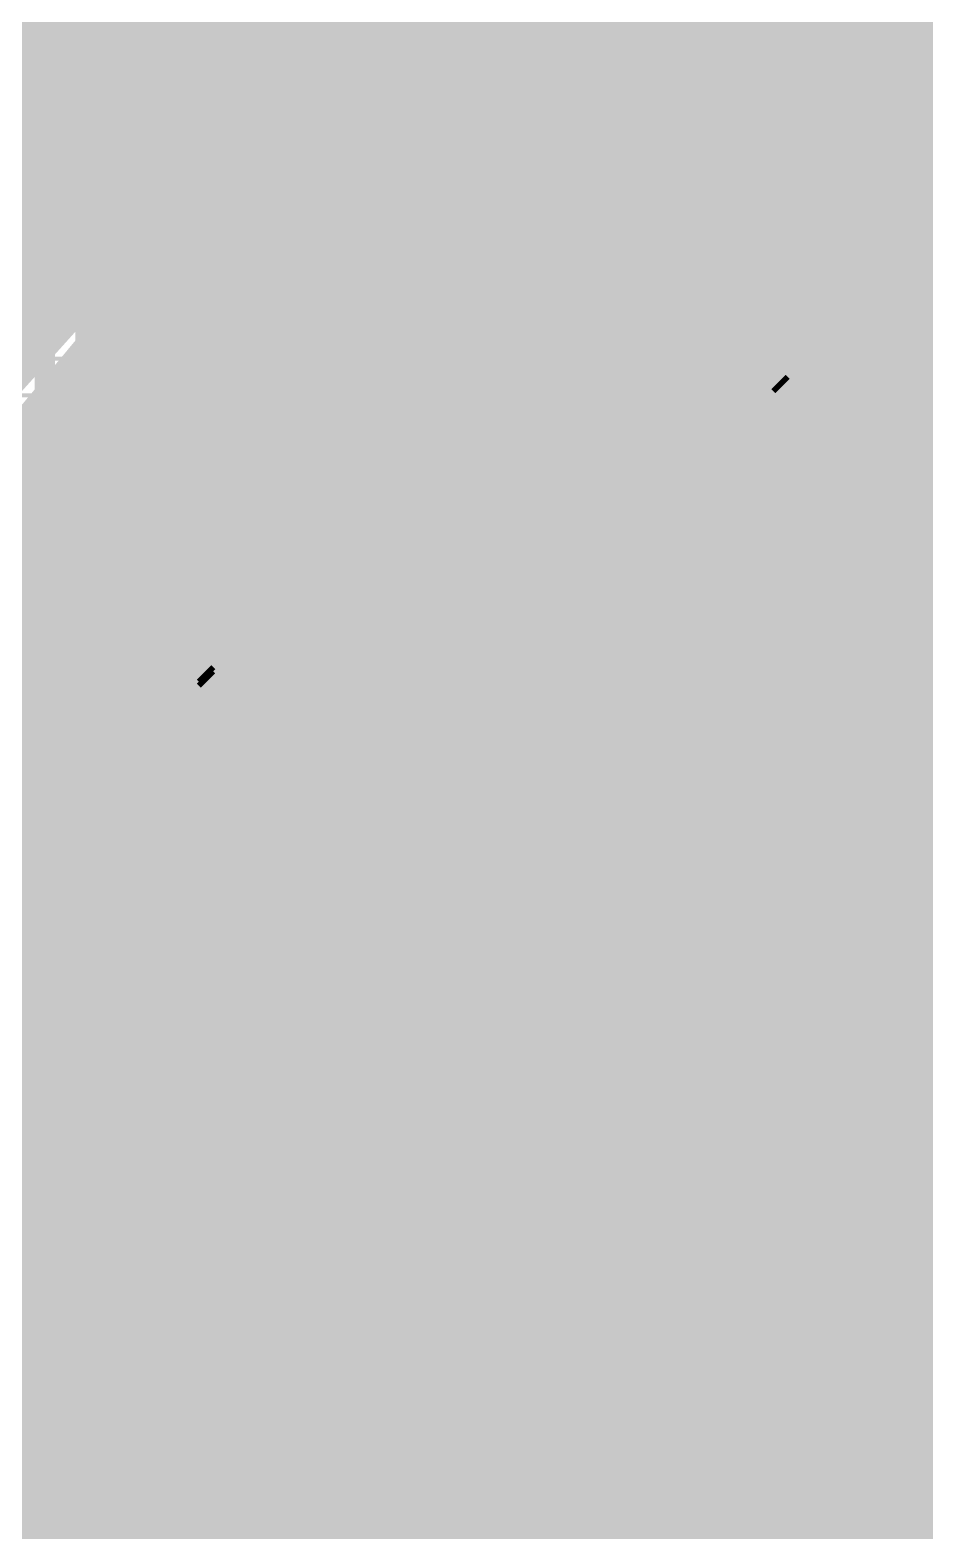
# Model space of a CAD drawing. Extents: x -10 to 131, y -93 to 209.
# Drawn here: x 106.33 to 111.9, y -23.36 to -14.02 of the extents above; entities that cross this region are included whole.
import ezdxf

# ---------------------------------------------------------------- set-up
doc = ezdxf.new("R2010")
doc.units = 0
doc.header["$MEASUREMENT"] = 0
doc.layers.get('0').update_dxf_attribs({"linetype": 'CONTINUOUS'})
for name, color, linetype in [('22-303-0_AST', 7, 'CONTINUOUS'), ('22-303-0_BOT', 2, 'CONTINUOUS'), ('22-303-0_SMT', 9, 'CONTINUOUS'), ('22-303-0_SPT', 11, 'CONTINUOUS'), ('22-303-0_SST', 8, 'CONTINUOUS'), ('22-303-0_TOP', 15, 'CONTINUOUS')]:
    doc.layers.add(name, color=color, linetype=linetype)

# ---------------------------------------------------------------- blocks, each defined once
blk = doc.blocks.new('ROUND_38')
at = {"const_width": 0.23749}
blk.add_lwpolyline([(-0.118744, 0, 1), (0.118744, 0, 1)], format="xyb", close=True, dxfattribs=at)

msp = doc.modelspace()

# ---------------------------------------------------------------- linework, layer by layer
at = {"layer": '22-303-0_AST'}
for points, const_width in [([(107.78236, -14.67358), (107.77982, -14.67612), (107.30992, -15.24), (107.32262, -15.2273), (107.29976, -15.2527), (107.85602, -15.80896), (107.88142, -15.7861), (107.32262, -15.2273)], 0.1524), ([(107.7595, -14.68882), (107.76458, -14.6685), (107.29722, -15.22984), (107.30992, -15.24), (106.74604, -15.7099), (106.7435, -15.71244)], 0.1524), ([(107.29722, -15.22984), (107.78236, -14.64818), (108.29544, -15.16126), (108.25734, -15.18158)], 0.1524), ([(107.23372, -16.22552), (106.7181, -15.71244), (107.29722, -15.22984), (107.32262, -15.25016), (107.79506, -14.68374), (107.80522, -14.6558)], 0.1524), ([(108.23956, -15.15364), (107.7849, -14.69898), (107.32262, -15.25016), (106.7689, -15.71498), (107.22356, -16.16964)], 0.1524), ([(107.80522, -14.6558), (107.73664, -14.65348)], 0.1524), ([(107.78236, -14.67358), (107.73664, -14.67358)], 0.1524), ([(107.7595, -14.68882), (107.73668, -14.68962)], 0.1524), ([(111.49076, -14.69898), (107.78236, -14.69898), (107.78236, -14.64564), (111.49076, -14.64564)], 0.1524), ([(109.21492, -14.6558), (109.21238, -14.6558)], 0.1524), ([(109.21746, -14.68882), (109.21238, -14.68883)], 0.1524), ([(109.21746, -14.68882), (109.21492, -14.6558)], 0.1524), ([(111.4933, -14.6558), (110.20044, -14.6558), (110.20044, -15.05204), (110.23346, -15.05204), (110.23346, -14.68882), (111.50346, -14.68882)], 0.1524), ([(111.28248, -16.12646), (111.70666, -16.12646), (111.70666, -14.8717)], 0.1524), ([(111.67364, -14.85646), (111.67364, -16.09344), (111.3028, -16.09344)], 0.1524), ([(111.71682, -14.86916), (111.71682, -18.5801), (111.66348, -18.5801), (111.66348, -14.859)], 0.1524), ([(111.71682, -14.8717), (111.70666, -14.8717)], 0.1524), ([(108.05668, -14.94028), (108.07192, -14.97076)], 0.1524), ([(110.2233, -15.0368), (110.20806, -15.06728)], 0.1524), ([(106.72572, -15.7353), (106.75366, -15.72514), (107.32008, -15.2527), (107.29976, -15.2273), (106.73842, -15.69466), (106.75874, -15.68704)], 0.1524), ([(107.89412, -15.38224), (107.86872, -15.40256)], 0.1524), ([(107.8738, -15.3797), (107.89158, -15.4051)], 0.1524), ([(106.7689, -18.7071), (106.7689, -15.71244), (106.71556, -15.71244), (106.71556, -18.72742)], 0.1524), ([(106.72318, -15.66672), (106.7255, -15.73531)], 0.1524), ([(106.74096, -15.66672), (106.74201, -15.71251)], 0.1524), ([(106.75874, -15.66672), (106.75895, -15.68703)], 0.1524), ([(107.44962, -15.80134), (107.47502, -15.82166)], 0.1524), ([(107.45216, -15.8242), (107.47248, -15.7988)], 0.1524), ([(106.72572, -17.145), (106.75874, -17.14754), (106.7689, -16.90116), (106.7816, -16.80464), (106.78922, -16.75638), (106.81462, -16.61668), (106.82478, -16.57096), (106.83748, -16.52524), (106.86288, -16.4338), (106.87812, -16.38808), (106.89082, -16.3449), (106.92384, -16.256), (106.94162, -16.21282), (106.97972, -16.12646), (107.04068, -16.002), (107.0102, -15.98676), (106.94924, -16.11376), (106.92892, -16.15694), (106.91114, -16.20012), (106.86034, -16.3322), (106.8451, -16.37792), (106.8324, -16.42364), (106.81716, -16.46936), (106.80446, -16.51508), (106.7562, -16.75384), (106.74858, -16.8021), (106.73842, -16.89862), (106.72572, -17.145)], 0.1524), ([(108.52658, -17.1704), (108.52658, -16.75384), (109.54258, -16.75384)], 0.1524), ([(111.70666, -17.14754), (111.67364, -17.145), (111.67364, -17.15008)], 0.1524), ([(108.8644, -18.0086), (108.8644, -17.53362), (109.54258, -17.76984), (109.54258, -17.88922), (108.52658, -17.88922)], 0.1524), ([(111.19866, -18.06702), (111.71428, -18.5801), (111.13262, -19.06524), (110.65002, -19.64436), (110.13694, -19.12874)], 0.1524), ([(107.1245, -18.1737), (107.1245, -18.1229), (106.71556, -18.1229), (106.71556, -18.72742), (107.6198, -19.6469), (108.19384, -19.6469), (108.19384, -19.19986), (108.12526, -19.1643), (108.07192, -19.13382), (107.91952, -19.0373), (107.87126, -19.00428), (107.72902, -18.89252), (107.6833, -18.85188), (107.64012, -18.81124), (107.59694, -18.7706), (107.55376, -18.72742), (107.51312, -18.68424), (107.47502, -18.63852), (107.39882, -18.54708), (107.36326, -18.49882), (107.23118, -18.29562), (107.2007, -18.24482), (107.17276, -18.19148), (107.14736, -18.1356), (107.0991, -18.15846), (107.15752, -18.27022), (107.188, -18.32356), (107.32262, -18.5293), (107.35818, -18.57756), (107.56138, -18.8087), (107.60456, -18.84934), (107.65028, -18.89252), (107.696, -18.93316), (107.74426, -18.97126), (107.78998, -19.00936), (107.94238, -19.11604), (107.99318, -19.14906), (108.04652, -19.17954), (108.09986, -19.21002), (108.1405, -19.23034), (108.1405, -19.5961), (107.64266, -19.5961), (106.7689, -18.7071), (106.7689, -18.1737), (107.1245, -18.1737)], 0.1524), ([(110.19282, -19.1389), (110.64748, -19.59356), (111.1123, -19.03984), (111.66348, -18.57756), (111.20882, -18.1229)], 0.1524), ([(111.38916, -18.29562), (111.41964, -18.31086)], 0.1524), ([(110.57636, -18.48104), (110.55096, -18.50644), (111.10976, -19.06524), (111.13516, -19.03984), (110.57636, -18.48104)], 0.1524), ([(110.65002, -19.61896), (110.65256, -19.61388), (111.12246, -19.05254), (111.68634, -18.5801), (111.68888, -18.5801), (111.69396, -18.59534), (111.67364, -18.60296)], 0.1524), ([(111.70412, -18.55724), (111.67618, -18.56486), (111.10976, -19.0373), (111.13262, -19.06524), (111.69396, -18.59534)], 0.1524), ([(111.67364, -18.62582), (111.67337, -18.60297)], 0.1524), ([(111.68888, -18.62582), (111.68783, -18.58015)], 0.1524), ([(111.70666, -18.62328), (111.7045, -18.55721)], 0.1524), ([(110.56366, -18.88998), (110.53826, -18.9103), (110.52556, -18.8976)], 0.1524), ([(110.52556, -18.8976), (110.53826, -18.9103)], 0.1524), ([(110.5408, -18.88744), (110.56112, -18.91284)], 0.1524), ([(110.67542, -19.60372), (111.13516, -19.0627), (111.10976, -19.03984), (110.63732, -19.60626), (110.62462, -19.6342)], 0.1524), ([(110.3757, -19.35226), (110.36046, -19.32178), (110.236, -19.38274), (110.19282, -19.40306), (110.14964, -19.42084), (110.10646, -19.43862), (110.06328, -19.45386), (110.01756, -19.47164), (109.97438, -19.48434), (109.92866, -19.49958), (109.88294, -19.51228), (109.83722, -19.52498), (109.7915, -19.53768), (109.74578, -19.54784), (109.60354, -19.57324), (109.55782, -19.58086), (109.50956, -19.58594), (109.4613, -19.59356), (109.21492, -19.60372), (109.08284, -19.60118), (108.99394, -19.59356), (108.95076, -19.59102), (108.90758, -19.58594), (108.65358, -19.54022), (108.6104, -19.53006), (108.56976, -19.51736), (108.4072, -19.4691), (108.36656, -19.45386), (108.32846, -19.43862), (108.29036, -19.42338), (108.17352, -19.37258), (108.16082, -19.40306), (108.19892, -19.42084), (108.27766, -19.45386), (108.31576, -19.4691), (108.3564, -19.48434), (108.39704, -19.49958), (108.56214, -19.55038), (108.60278, -19.56054), (108.64596, -19.5707), (108.68914, -19.58086), (108.72978, -19.59102), (108.81614, -19.60626), (108.85932, -19.61134), (108.90504, -19.61896), (108.94822, -19.62404), (108.9914, -19.62658), (109.0803, -19.6342), (109.21746, -19.63674), (109.46384, -19.62404), (109.5121, -19.61896), (109.5629, -19.61388), (109.61116, -19.60626), (109.84738, -19.558), (109.8931, -19.5453), (109.93882, -19.53006), (109.98454, -19.51736), (110.03026, -19.50212), (110.16234, -19.45132), (110.20552, -19.43354), (110.2487, -19.41322), (110.3757, -19.35226)], 0.1524), ([(107.64266, -19.5961), (110.65002, -19.5961), (110.65002, -19.6469), (107.6198, -19.6469)], 0.1524), ([(110.62462, -19.6342), (110.6932, -19.63652)], 0.1524), ([(110.65002, -19.61896), (110.69574, -19.62001)], 0.1524), ([(110.67542, -19.60372), (110.69574, -19.60393)], 0.1524), ([(106.57332, -21.40458), (107.47248, -21.40458), (107.47248, -29.39542), (106.57332, -29.39542)], 0.20066)]:
    msp.add_lwpolyline(points, dxfattribs=dict(at, const_width=const_width))
at = {"layer": '22-303-0_AST', "const_width": 0.1524}
for points in [[(107.73664, -14.65326, 0.4142136), (106.72318, -15.66672)], [(107.73664, -14.67104, 0.4142136), (106.74096, -15.66672)], [(107.73664, -14.68882, 0.4142136), (106.75874, -15.66672)], [(109.21238, -14.6558, 0.1216549), (108.05711, -14.94111)], [(109.21238, -14.68882, 0.1218502), (108.072, -14.97092)], [(111.71682, -14.8717, 0.4142136), (111.49076, -14.64564)], [(111.66348, -14.859, 0.3928793), (111.49076, -14.69898)], [(111.70666, -14.8717, 0.4107693), (111.4933, -14.6558)], [(111.67364, -14.85646, 0.3702317), (111.50346, -14.68882)], [(109.21746, -14.92504, 0.1639217), (107.8726, -15.37812)], [(109.21746, -14.95806, 0.1642446), (107.89193, -15.40555)], [(111.43742, -17.14754, 0.4142136), (109.21746, -14.92758)], [(111.4044, -17.145, 0.4142136), (109.21746, -14.95806)], [(111.28248, -16.12646, 0.1677032), (110.20841, -15.06655)], [(111.3028, -16.09344, 0.1655132), (110.22366, -15.03605)], [(108.23956, -15.15364, 0.0505341), (107.85896, -15.39038)], [(108.25734, -15.18158, 0.0471366), (107.90698, -15.39515)], [(107.97286, -15.58798, 0.1810777), (107.89541, -15.38112)], [(107.93984, -15.58798, 0.1972586), (107.85853, -15.38989)], [(107.93984, -15.58798, 0.1823287), (107.86961, -15.40178)], [(107.97286, -15.58798, 0.166419), (107.90679, -15.39496)], [(107.6579, -15.90294, 0.4142136), (107.97286, -15.58798)], [(107.6579, -15.86992, 0.4142136), (107.93984, -15.58798)], [(107.6579, -15.90294, 0.4142136), (107.97286, -15.58798)], [(107.6579, -15.86992, 0.4142136), (107.93984, -15.58798)], [(107.45978, -15.78864, 0.1658023), (106.99729, -17.145)], [(107.46486, -15.8369, 0.1620988), (107.02849, -17.14754)], [(107.44962, -15.80134, 0.0490281), (107.22263, -16.16918)], [(107.47502, -15.82166, 0.0537043), (107.23226, -16.22484)], [(107.45216, -15.8242, 0.1810765), (107.6579, -15.90123)], [(107.45978, -15.78864, 0.1972575), (107.6579, -15.86996)], [(107.46486, -15.8369, 0.1664185), (107.6579, -15.90298)], [(107.47248, -15.7988, 0.1823268), (107.6579, -15.86874)], [(106.99496, -17.145, 0.4142136), (109.21746, -19.3675)], [(107.02798, -17.14754, 0.4142136), (109.21492, -19.33448)], [(110.96752, -18.45564, 0.1620988), (111.40389, -17.145)], [(110.9726, -18.5039, 0.165982), (111.43562, -17.14754)], [(111.38916, -18.29562, 0.1221929), (111.67336, -17.15008)], [(111.41964, -18.31086, 0.1222351), (111.70772, -17.15008)], [(110.96752, -18.45564, 0.0516994), (111.19901, -18.06718)], [(110.9726, -18.5039, 0.0504853), (111.20917, -18.12307)], [(110.77448, -18.3896, 0.4142136), (110.45952, -18.70456)], [(110.77448, -18.42262, 0.4142136), (110.49254, -18.70456)], [(110.77448, -18.42262, 0.4142136), (110.49254, -18.70456)], [(110.96752, -18.45564, 0.1664185), (110.77448, -18.38956)], [(110.96752, -18.45564, 0.1664185), (110.77448, -18.38956)], [(110.9726, -18.5039, 0.1972575), (110.77448, -18.42258)], [(110.9726, -18.5039, 0.1972575), (110.77448, -18.42258)], [(110.6932, -19.63674, 0.4142136), (111.70666, -18.62328)], [(110.69574, -19.61896, 0.4142136), (111.68888, -18.62582)], [(110.69574, -19.60372, 0.4142136), (111.67364, -18.62582)], [(110.45952, -18.70456, 0.1664167), (110.52559, -18.89757)], [(110.45952, -18.70456, 0.1810753), (110.53697, -18.91142)], [(110.49254, -18.70456, 0.1823261), (110.56277, -18.89076)], [(110.49254, -18.70456, 0.197256), (110.57385, -18.90265)], [(109.21492, -19.33448, 0.1620988), (110.52586, -18.89801)], [(109.21746, -19.3675, 0.1658023), (110.57524, -18.90453)], [(110.13694, -19.12874, 0.054636), (110.53958, -18.88585)], [(110.19282, -19.1389, 0.0493591), (110.56047, -18.91199)]]:
    msp.add_lwpolyline(points, format="xyb", dxfattribs=at)
at = {"layer": '22-303-0_BOT', "const_width": 0.254}
for points in [[(108.1786, -3.79476), (108.1786, -30.353)], [(107.95, -3.9243), (107.95, -30.353)], [(108.4072, -4.04876), (108.4072, -30.353)], [(108.6358, -4.04876), (108.6358, -30.353)], [(108.8644, -4.04876), (108.8644, -30.353)], [(106.3498, -7.87654), (106.3498, -30.353)], [(107.7214, -7.95782), (107.7214, -30.353)], [(106.5784, -8.1407), (106.5784, -30.353)], [(107.4928, -8.17626), (107.4928, -30.353)], [(106.807, -8.26008), (106.807, -30.353)], [(107.0356, -8.30072), (107.0356, -30.353)], [(107.2642, -8.27532), (107.2642, -30.353)], [(110.6932, -10.23366), (110.6932, -30.353)], [(110.9218, -10.3886), (110.9218, -30.353)], [(111.6076, -10.3759), (111.6076, -30.353)], [(111.1504, -10.4521), (111.1504, -30.353)], [(111.379, -10.44956), (111.379, -30.353)], [(111.8362, -12.36472), (111.8362, -30.353)], [(109.093, -12.8905), (109.093, -30.353)], [(110.4646, -13.12926), (110.4646, -30.353)], [(109.3216, -13.20292), (109.3216, -30.353)], [(109.5502, -13.34008), (109.5502, -30.353)], [(110.236, -13.30452), (110.236, -30.353)], [(109.7788, -13.39342), (109.7788, -30.353)], [(110.0074, -13.38326), (110.0074, -30.353)], [(129.667, -14.1224), (64.7446, -14.1224)], [(119.84228, -14.351), (64.7446, -14.351)], [(119.51462, -14.5796), (64.7446, -14.5796)], [(119.29872, -14.8082), (64.7446, -14.8082)], [(119.14378, -15.0368), (64.7446, -15.0368)], [(119.03456, -15.2654), (64.7446, -15.2654)], [(118.9609, -15.494), (64.7446, -15.494)], [(118.9228, -15.7226), (64.7446, -15.7226)], [(118.91264, -15.9512), (64.7446, -15.9512)], [(118.93042, -16.1798), (64.7446, -16.1798)], [(118.98122, -16.4084), (64.7446, -16.4084)], [(119.06504, -16.637), (96.49206, -16.637)], [(117.31752, -16.8656), (96.6597, -16.8656)], [(117.00002, -17.0942), (96.73336, -17.0942)], [(116.78666, -17.3228), (96.7359, -17.3228)], [(116.63426, -17.5514), (96.6724, -17.5514)], [(116.52758, -17.78), (96.51746, -17.78)], [(116.459, -18.0086), (96.11614, -18.0086)], [(116.4209, -18.2372), (75.59548, -18.2372)], [(116.41074, -18.4658), (75.35672, -18.4658)], [(116.4336, -18.6944), (65.52946, -18.6944)], [(116.4844, -18.923), (65.75806, -18.923)], [(116.57076, -19.1516), (65.98666, -19.1516)], [(116.69522, -19.3802), (66.21526, -19.3802)], [(116.87048, -19.6088), (66.67754, -19.6088)], [(117.12194, -19.8374), (66.9417, -19.8374)], [(117.52834, -20.066), (67.06108, -20.066)], [(119.0244, -20.2946), (67.10172, -20.2946)], [(118.95582, -20.5232), (67.07632, -20.5232)], [(118.91772, -20.7518), (66.97726, -20.7518)], [(118.91264, -20.9804), (66.92646, -20.9804)], [(118.9355, -21.209), (96.50984, -21.209)], [(118.98884, -21.4376), (96.7105, -21.4376)], [(119.07774, -21.6662), (96.7994, -21.6662)], [(119.20474, -21.8948), (96.81718, -21.8948)], [(119.38508, -22.1234), (96.76892, -22.1234)], [(119.64162, -22.352), (96.63938, -22.352)], [(120.0658, -22.5806), (96.3422, -22.5806)], [(129.667, -22.8092), (68.75526, -22.8092)], [(129.667, -23.0378), (68.98386, -23.0378)], [(129.667, -23.2664), (81.44764, -23.2664)]]:
    msp.add_lwpolyline(points, dxfattribs=at)
at = {"layer": '22-303-0_SMT', "const_width": 0.127}
for points in [[(106.9213, -14.66088, 0.4142136), (106.72318, -14.859)], [(111.70158, -14.859, 0.4142136), (111.50092, -14.65834)], [(109.21238, -15.11808, 0.2736465), (107.40898, -16.23568)], [(110.99038, -16.21028, 0.2848581), (109.22508, -15.11554)], [(107.442, -18.06702, 0.2843907), (109.20476, -19.15668)], [(109.22, -19.15922, 0.2736465), (111.0234, -18.04162)], [(106.7308, -19.4183, 0.4142136), (106.92892, -19.61642)], [(111.51108, -19.61642, 0.4142136), (111.7092, -19.4183)]]:
    msp.add_lwpolyline(points, format="xyb", dxfattribs=at)
for points in [[(106.82478, -14.68628), (106.82478, -16.23568)], [(106.92638, -14.66088), (106.92131, -14.66107)], [(111.49838, -14.66088), (106.92638, -14.66088)], [(106.93908, -14.66088), (106.93908, -16.23568)], [(107.05338, -14.66088), (107.05338, -16.23568)], [(107.16768, -14.66088), (107.16768, -16.23568)], [(107.28198, -14.66088), (107.28198, -16.23568)], [(107.39628, -14.66088), (107.39628, -16.23568)], [(107.51058, -14.66088), (107.51058, -16.06042)], [(107.62488, -14.66088), (107.62488, -15.90294)], [(107.73918, -14.66088), (107.73918, -15.77086)], [(107.85348, -14.66088), (107.85348, -15.6591)], [(107.96778, -14.66088), (107.96778, -15.56258)], [(108.08208, -14.66088), (108.08208, -15.47876)], [(108.19638, -14.66088), (108.19638, -15.4051)], [(108.31068, -14.66088), (108.31068, -15.34414)], [(108.42498, -14.66088), (108.42498, -15.28826)], [(108.53928, -14.66088), (108.53928, -15.24254)], [(108.65358, -14.66088), (108.65358, -15.20444)], [(108.76788, -14.66088), (108.76788, -15.17396)], [(108.88218, -14.66088), (108.88218, -15.1511)], [(108.99648, -14.66088), (108.99648, -15.13332)], [(109.11078, -14.66088), (109.11078, -15.12062)], [(109.22508, -14.66088), (109.22508, -15.11808)], [(109.33938, -14.66088), (109.33938, -15.12062)], [(109.45368, -14.66088), (109.45368, -15.13078)], [(109.56798, -14.66088), (109.56798, -15.14602)], [(109.68228, -14.66088), (109.68228, -15.17142)], [(109.79658, -14.66088), (109.79658, -15.2019)], [(109.91088, -14.66088), (109.91088, -15.24)], [(110.02518, -14.66088), (110.02518, -15.28572)], [(110.13948, -14.66088), (110.13948, -15.3416)], [(110.25378, -14.66088), (110.25378, -15.4051)], [(110.36808, -14.66088), (110.36808, -15.4813)], [(110.48238, -14.66088), (110.48238, -15.56766)], [(110.59668, -14.66088), (110.59668, -15.6718)], [(110.71098, -14.66088), (110.71098, -15.79118)], [(110.82528, -14.66088), (110.82528, -15.93596)], [(110.93958, -14.66088), (110.93958, -16.11376)], [(111.05388, -14.66088), (111.05388, -16.23568)], [(111.16818, -14.66088), (111.16818, -16.23568)], [(111.28248, -14.66088), (111.28248, -16.23568)], [(111.39678, -14.66088), (111.39678, -16.23568)], [(111.50092, -14.66088), (111.49838, -14.66088)], [(111.51108, -14.66088), (111.51108, -16.23568)], [(111.62538, -14.70152), (111.62538, -16.23568)], [(111.67364, -14.76248), (106.74858, -14.76248)], [(106.72318, -14.859), (106.72318, -14.86408)], [(106.72318, -14.86408), (106.72318, -16.23568)], [(111.70158, -14.87678), (106.72318, -14.87678)], [(111.70158, -14.86408), (111.70158, -16.23568), (111.01578, -16.23568)], [(111.70158, -14.86408), (111.70139, -14.85901)], [(111.70158, -14.99108), (106.72318, -14.99108)], [(111.70158, -15.10538), (106.72318, -15.10538)], [(109.22508, -15.11808), (109.21238, -15.11808)], [(108.6104, -15.21968), (106.72318, -15.21968)], [(111.70158, -15.21968), (109.84992, -15.21968)], [(108.32846, -15.33398), (106.72318, -15.33398)], [(111.70158, -15.33398), (110.1217, -15.33398)], [(108.1278, -15.44828), (106.72318, -15.44828)], [(111.70158, -15.44828), (110.31728, -15.44828)], [(107.96778, -15.56258), (106.72318, -15.56258)], [(111.70158, -15.56258), (110.47222, -15.56258)], [(107.83316, -15.67688), (106.72318, -15.67688)], [(111.70158, -15.67688), (110.59922, -15.67688)], [(107.71886, -15.79118), (106.72318, -15.79118)], [(111.70158, -15.79118), (110.70844, -15.79118)], [(107.62234, -15.90548), (106.72318, -15.90548)], [(111.70158, -15.90548), (110.79988, -15.90548)], [(107.53852, -16.01978), (106.72318, -16.01978)], [(111.70158, -16.01978), (110.88116, -16.01978)], [(107.46486, -16.13408), (106.72318, -16.13408)], [(111.70158, -16.13408), (110.94974, -16.13408)], [(107.40898, -16.23568), (106.72318, -16.23568)], [(110.99038, -16.21028), (111.01578, -16.23568)], [(107.4166, -18.04162), (106.7308, -18.04162), (106.7308, -19.41322), (106.7308, -19.4183)], [(106.8324, -18.04162), (106.8324, -19.59102)], [(106.9467, -18.04162), (106.9467, -19.61642)], [(107.061, -18.04162), (107.061, -19.61642)], [(107.1753, -18.04162), (107.1753, -19.61642)], [(107.2896, -18.04162), (107.2896, -19.61642)], [(107.4039, -18.04162), (107.4039, -19.61642)], [(107.4166, -18.04162), (107.442, -18.06702)], [(111.7092, -18.04162), (111.0234, -18.04162)], [(111.0615, -18.04162), (111.0615, -19.61642)], [(111.1758, -18.04162), (111.1758, -19.61642)], [(111.2901, -18.04162), (111.2901, -19.61642)], [(111.4044, -18.04162), (111.4044, -19.61642)], [(111.5187, -18.04162), (111.5187, -19.61642)], [(111.633, -18.04162), (111.633, -19.57324)], [(111.7092, -18.04162), (111.7092, -19.41322)], [(107.48264, -18.14322), (106.7308, -18.14322)], [(111.7092, -18.14322), (110.96498, -18.14322)], [(107.54868, -18.25752), (106.7308, -18.25752)], [(107.5182, -18.20672), (107.5182, -19.61642)], [(111.7092, -18.25752), (110.89386, -18.25752)], [(110.9472, -18.1737), (110.9472, -19.61642)], [(110.8329, -18.34134), (110.8329, -19.61642)], [(107.62996, -18.37182), (106.7308, -18.37182)], [(107.6325, -18.37436), (107.6325, -19.61642)], [(111.7092, -18.37182), (110.8075, -18.37182)], [(107.7214, -18.48612), (106.7308, -18.48612)], [(107.7468, -18.51406), (107.7468, -19.61642)], [(111.7092, -18.48612), (110.71098, -18.48612)], [(110.7186, -18.4785), (110.7186, -19.61642)], [(107.83062, -18.60042), (106.7308, -18.60042)], [(107.8611, -18.62836), (107.8611, -19.61642)], [(111.7092, -18.60042), (110.59668, -18.60042)], [(110.6043, -18.5928), (110.6043, -19.61642)], [(107.95762, -18.71472), (106.7308, -18.71472)], [(107.9754, -18.72742), (107.9754, -19.61642)], [(111.7092, -18.71472), (110.4646, -18.71472)], [(110.49, -18.6944), (110.49, -19.61642)], [(108.0897, -18.81124), (108.0897, -19.61642)], [(110.3757, -18.78076), (110.3757, -19.61642)], [(108.11256, -18.82902), (106.7308, -18.82902)], [(108.204, -18.8849), (108.204, -19.61642)], [(110.2614, -18.85442), (110.2614, -19.61642)], [(111.7092, -18.82902), (110.30204, -18.82902)], [(108.30814, -18.94332), (106.7308, -18.94332)], [(108.3183, -18.9484), (108.3183, -19.61642)], [(108.4326, -19.00174), (108.4326, -19.61642)], [(110.0328, -18.97634), (110.0328, -19.61642)], [(111.7092, -18.94332), (110.10138, -18.94332)], [(110.1471, -18.92046), (110.1471, -19.61642)], [(108.57992, -19.05762), (106.7308, -19.05762)], [(108.5469, -19.04492), (108.5469, -19.61642)], [(108.6612, -19.08302), (108.6612, -19.61642)], [(109.6899, -19.09572), (109.6899, -19.61642)], [(109.8042, -19.0627), (109.8042, -19.61642)], [(111.7092, -19.05762), (109.81944, -19.05762)], [(109.9185, -19.02206), (109.9185, -19.61642)], [(111.7092, -19.17192), (106.7308, -19.17192)], [(108.7755, -19.11096), (108.7755, -19.61642)], [(108.8898, -19.13382), (108.8898, -19.61642)], [(109.0041, -19.14906), (109.0041, -19.61642)], [(109.1184, -19.15668), (109.1184, -19.61642)], [(109.22, -19.15922), (109.20476, -19.15922)], [(109.2327, -19.15922), (109.2327, -19.61642)], [(109.347, -19.1516), (109.347, -19.61642)], [(109.4613, -19.1389), (109.4613, -19.61642)], [(109.5756, -19.12112), (109.5756, -19.61642)], [(111.7092, -19.28622), (106.7308, -19.28622)], [(111.7092, -19.40052), (106.7308, -19.40052)], [(111.7092, -19.4183), (111.70914, -19.41322)], [(111.6838, -19.51482), (106.7562, -19.51482)], [(106.92892, -19.61642), (106.934, -19.61636)], [(111.506, -19.61642), (106.934, -19.61642)], [(111.51108, -19.61642), (111.506, -19.61642)]]:
    msp.add_lwpolyline(points, dxfattribs=at)
at = {"layer": '22-303-0_SPT', "const_width": 0.127}
for points in [[(106.9213, -14.66088, 0.4142136), (106.72318, -14.859)], [(111.70158, -14.859, 0.4142136), (111.50092, -14.65834)], [(109.21238, -15.11808, 0.2736465), (107.40898, -16.23568)], [(110.99038, -16.21028, 0.2848581), (109.22508, -15.11554)], [(107.442, -18.04162, 0.2843907), (109.20476, -19.13128)], [(109.22, -19.13382, 0.2736465), (111.0234, -18.01622)], [(106.7308, -19.3929, 0.4142136), (106.92892, -19.59102)], [(111.51108, -19.59102, 0.4142136), (111.7092, -19.3929)]]:
    msp.add_lwpolyline(points, format="xyb", dxfattribs=at)
for points in [[(106.82478, -14.68628), (106.82478, -16.23568)], [(106.92638, -14.66088), (106.92131, -14.66107)], [(111.49838, -14.66088), (106.92638, -14.66088)], [(106.93908, -14.66088), (106.93908, -16.23568)], [(107.05338, -14.66088), (107.05338, -16.23568)], [(107.16768, -14.66088), (107.16768, -16.23568)], [(107.28198, -14.66088), (107.28198, -16.23568)], [(107.39628, -14.66088), (107.39628, -16.23568)], [(107.51058, -14.66088), (107.51058, -16.06042)], [(107.62488, -14.66088), (107.62488, -15.90294)], [(107.73918, -14.66088), (107.73918, -15.77086)], [(107.85348, -14.66088), (107.85348, -15.6591)], [(107.96778, -14.66088), (107.96778, -15.56258)], [(108.08208, -14.66088), (108.08208, -15.47876)], [(108.19638, -14.66088), (108.19638, -15.4051)], [(108.31068, -14.66088), (108.31068, -15.34414)], [(108.42498, -14.66088), (108.42498, -15.28826)], [(108.53928, -14.66088), (108.53928, -15.24254)], [(108.65358, -14.66088), (108.65358, -15.20444)], [(108.76788, -14.66088), (108.76788, -15.17396)], [(108.88218, -14.66088), (108.88218, -15.1511)], [(108.99648, -14.66088), (108.99648, -15.13332)], [(109.11078, -14.66088), (109.11078, -15.12062)], [(109.22508, -14.66088), (109.22508, -15.11808)], [(109.33938, -14.66088), (109.33938, -15.12062)], [(109.45368, -14.66088), (109.45368, -15.13078)], [(109.56798, -14.66088), (109.56798, -15.14602)], [(109.68228, -14.66088), (109.68228, -15.17142)], [(109.79658, -14.66088), (109.79658, -15.2019)], [(109.91088, -14.66088), (109.91088, -15.24)], [(110.02518, -14.66088), (110.02518, -15.28572)], [(110.13948, -14.66088), (110.13948, -15.3416)], [(110.25378, -14.66088), (110.25378, -15.4051)], [(110.36808, -14.66088), (110.36808, -15.4813)], [(110.48238, -14.66088), (110.48238, -15.56766)], [(110.59668, -14.66088), (110.59668, -15.6718)], [(110.71098, -14.66088), (110.71098, -15.79118)], [(110.82528, -14.66088), (110.82528, -15.93596)], [(110.93958, -14.66088), (110.93958, -16.11376)], [(111.05388, -14.66088), (111.05388, -16.23568)], [(111.16818, -14.66088), (111.16818, -16.23568)], [(111.28248, -14.66088), (111.28248, -16.23568)], [(111.39678, -14.66088), (111.39678, -16.23568)], [(111.50092, -14.66088), (111.49838, -14.66088)], [(111.51108, -14.66088), (111.51108, -16.23568)], [(111.62538, -14.70152), (111.62538, -16.23568)], [(111.67364, -14.76248), (106.74858, -14.76248)], [(106.72318, -14.859), (106.72318, -14.86408)], [(106.72318, -14.86408), (106.72318, -16.23568)], [(111.70158, -14.87678), (106.72318, -14.87678)], [(111.70158, -14.86408), (111.70158, -16.23568), (111.01578, -16.23568)], [(111.70158, -14.86408), (111.70139, -14.85901)], [(111.70158, -14.99108), (106.72318, -14.99108)], [(111.70158, -15.10538), (106.72318, -15.10538)], [(109.22508, -15.11808), (109.21238, -15.11808)], [(108.6104, -15.21968), (106.72318, -15.21968)], [(111.70158, -15.21968), (109.84992, -15.21968)], [(108.32846, -15.33398), (106.72318, -15.33398)], [(111.70158, -15.33398), (110.1217, -15.33398)], [(108.1278, -15.44828), (106.72318, -15.44828)], [(111.70158, -15.44828), (110.31728, -15.44828)], [(107.96778, -15.56258), (106.72318, -15.56258)], [(111.70158, -15.56258), (110.47222, -15.56258)], [(107.83316, -15.67688), (106.72318, -15.67688)], [(111.70158, -15.67688), (110.59922, -15.67688)], [(107.71886, -15.79118), (106.72318, -15.79118)], [(111.70158, -15.79118), (110.70844, -15.79118)], [(107.62234, -15.90548), (106.72318, -15.90548)], [(111.70158, -15.90548), (110.79988, -15.90548)], [(107.53852, -16.01978), (106.72318, -16.01978)], [(111.70158, -16.01978), (110.88116, -16.01978)], [(107.46486, -16.13408), (106.72318, -16.13408)], [(111.70158, -16.13408), (110.94974, -16.13408)], [(107.40898, -16.23568), (106.72318, -16.23568)], [(110.99038, -16.21028), (111.01578, -16.23568)], [(107.4166, -18.01622), (106.7308, -18.01622), (106.7308, -19.38782), (106.7308, -19.3929)], [(106.8324, -18.01622), (106.8324, -19.56562)], [(106.9467, -18.01622), (106.9467, -19.59102)], [(107.061, -18.01622), (107.061, -19.59102)], [(107.1753, -18.01622), (107.1753, -19.59102)], [(107.2896, -18.01622), (107.2896, -19.59102)], [(107.4039, -18.01622), (107.4039, -19.59102)], [(107.4166, -18.01622), (107.442, -18.04162)], [(111.7092, -18.01622), (111.0234, -18.01622)], [(111.0615, -18.01622), (111.0615, -19.59102)], [(111.1758, -18.01622), (111.1758, -19.59102)], [(111.2901, -18.01622), (111.2901, -19.59102)], [(111.4044, -18.01622), (111.4044, -19.59102)], [(111.5187, -18.01622), (111.5187, -19.59102)], [(111.633, -18.01622), (111.633, -19.54784)], [(111.7092, -18.01622), (111.7092, -19.38782)], [(107.48264, -18.11782), (106.7308, -18.11782)], [(110.9472, -18.1483), (110.9472, -19.59102)], [(111.7092, -18.11782), (110.96498, -18.11782)], [(107.54868, -18.23212), (106.7308, -18.23212)], [(107.5182, -18.18132), (107.5182, -19.59102)], [(111.7092, -18.23212), (110.89386, -18.23212)], [(107.62996, -18.34642), (106.7308, -18.34642)], [(107.6325, -18.34896), (107.6325, -19.59102)], [(111.7092, -18.34642), (110.8075, -18.34642)], [(110.8329, -18.31594), (110.8329, -19.59102)], [(107.7214, -18.46072), (106.7308, -18.46072)], [(107.7468, -18.48866), (107.7468, -19.59102)], [(111.7092, -18.46072), (110.71098, -18.46072)], [(110.7186, -18.4531), (110.7186, -19.59102)], [(107.83062, -18.57502), (106.7308, -18.57502)], [(107.8611, -18.60296), (107.8611, -19.59102)], [(111.7092, -18.57502), (110.59668, -18.57502)], [(110.6043, -18.5674), (110.6043, -19.59102)], [(107.95762, -18.68932), (106.7308, -18.68932)], [(107.9754, -18.70202), (107.9754, -19.59102)], [(111.7092, -18.68932), (110.4646, -18.68932)], [(110.49, -18.669), (110.49, -19.59102)], [(108.11256, -18.80362), (106.7308, -18.80362)], [(108.0897, -18.78584), (108.0897, -19.59102)], [(111.7092, -18.80362), (110.30204, -18.80362)], [(110.3757, -18.75536), (110.3757, -19.59102)], [(108.204, -18.8595), (108.204, -19.59102)], [(110.1471, -18.89506), (110.1471, -19.59102)], [(110.2614, -18.82902), (110.2614, -19.59102)], [(108.30814, -18.91792), (106.7308, -18.91792)], [(108.3183, -18.923), (108.3183, -19.59102)], [(108.4326, -18.97634), (108.4326, -19.59102)], [(109.9185, -18.99666), (109.9185, -19.59102)], [(110.0328, -18.95094), (110.0328, -19.59102)], [(111.7092, -18.91792), (110.10138, -18.91792)], [(108.57992, -19.03222), (106.7308, -19.03222)], [(108.5469, -19.01952), (108.5469, -19.59102)], [(108.6612, -19.05762), (108.6612, -19.59102)], [(108.7755, -19.08556), (108.7755, -19.59102)], [(109.5756, -19.09572), (109.5756, -19.59102)], [(109.6899, -19.07032), (109.6899, -19.59102)], [(109.8042, -19.0373), (109.8042, -19.59102)], [(111.7092, -19.03222), (109.81944, -19.03222)], [(111.7092, -19.14652), (106.7308, -19.14652)], [(108.8898, -19.10842), (108.8898, -19.59102)], [(109.0041, -19.12366), (109.0041, -19.59102)], [(109.1184, -19.13128), (109.1184, -19.59102)], [(109.22, -19.13382), (109.20476, -19.13382)], [(109.2327, -19.13382), (109.2327, -19.59102)], [(109.347, -19.1262), (109.347, -19.59102)], [(109.4613, -19.1135), (109.4613, -19.59102)], [(111.7092, -19.26082), (106.7308, -19.26082)], [(111.7092, -19.37512), (106.7308, -19.37512)], [(111.7092, -19.3929), (111.70914, -19.38782)], [(111.6838, -19.48942), (106.7562, -19.48942)], [(106.92892, -19.59102), (106.934, -19.59096)], [(111.506, -19.59102), (106.934, -19.59102)], [(111.51108, -19.59102), (111.506, -19.59102)]]:
    msp.add_lwpolyline(points, dxfattribs=at)
at = {"layer": '22-303-0_SST'}
for points, const_width in [([(107.78236, -14.67358), (107.77982, -14.67612), (107.30992, -15.24), (107.32262, -15.2273), (107.29976, -15.2527), (107.85602, -15.80896), (107.88142, -15.7861), (107.32262, -15.2273)], 0.1524), ([(112.0648, -19.94662), (112.0648, -14.28242), (106.426, -14.28242), (106.426, -19.94662), (112.0648, -19.94662)], 0.127), ([(107.7595, -14.68882), (107.76458, -14.6685), (107.29722, -15.22984), (107.30992, -15.24), (106.74604, -15.7099), (106.7435, -15.71244)], 0.1524), ([(107.29722, -15.22984), (107.78236, -14.64818), (108.29544, -15.16126), (108.25734, -15.18158)], 0.1524), ([(107.23372, -16.22552), (106.7181, -15.71244), (107.29722, -15.22984), (107.32262, -15.25016), (107.79506, -14.68374), (107.80522, -14.6558)], 0.1524), ([(108.23956, -15.15364), (107.7849, -14.69898), (107.32262, -15.25016), (106.7689, -15.71498), (107.22356, -16.16964)], 0.1524), ([(107.80522, -14.6558), (107.73664, -14.65348)], 0.1524), ([(107.78236, -14.67358), (107.73664, -14.67358)], 0.1524), ([(107.7595, -14.68882), (107.73668, -14.68962)], 0.1524), ([(111.49076, -14.69898), (107.78236, -14.69898), (107.78236, -14.64564), (111.49076, -14.64564)], 0.1524), ([(109.21492, -14.6558), (109.21238, -14.6558)], 0.1524), ([(109.21746, -14.68882), (109.21238, -14.68883)], 0.1524), ([(109.21746, -14.68882), (109.21492, -14.6558)], 0.1524), ([(111.4933, -14.6558), (110.20044, -14.6558), (110.20044, -15.05204), (110.23346, -15.05204), (110.23346, -14.68882), (111.50346, -14.68882)], 0.1524), ([(111.28248, -16.12646), (111.70666, -16.12646), (111.70666, -14.8717)], 0.1524), ([(111.67364, -14.85646), (111.67364, -16.09344), (111.3028, -16.09344)], 0.1524), ([(111.71682, -14.86916), (111.71682, -18.5801), (111.66348, -18.5801), (111.66348, -14.859)], 0.1524), ([(111.71682, -14.8717), (111.70666, -14.8717)], 0.1524), ([(108.05668, -14.94028), (108.07192, -14.97076)], 0.1524), ([(110.2233, -15.0368), (110.20806, -15.06728)], 0.1524), ([(106.72572, -15.7353), (106.75366, -15.72514), (107.32008, -15.2527), (107.29976, -15.2273), (106.73842, -15.69466), (106.75874, -15.68704)], 0.1524), ([(107.89412, -15.38224), (107.86872, -15.40256)], 0.1524), ([(107.8738, -15.3797), (107.89158, -15.4051)], 0.1524), ([(106.7689, -18.7071), (106.7689, -15.71244), (106.71556, -15.71244), (106.71556, -18.72742)], 0.1524), ([(106.72318, -15.66672), (106.7255, -15.73531)], 0.1524), ([(106.74096, -15.66672), (106.74201, -15.71251)], 0.1524), ([(106.75874, -15.66672), (106.75895, -15.68703)], 0.1524), ([(107.44962, -15.80134), (107.47502, -15.82166)], 0.1524), ([(107.45216, -15.8242), (107.47248, -15.7988)], 0.1524), ([(106.72572, -17.145), (106.75874, -17.14754), (106.7689, -16.90116), (106.7816, -16.80464), (106.78922, -16.75638), (106.81462, -16.61668), (106.82478, -16.57096), (106.83748, -16.52524), (106.86288, -16.4338), (106.87812, -16.38808), (106.89082, -16.3449), (106.92384, -16.256), (106.94162, -16.21282), (106.97972, -16.12646), (107.04068, -16.002), (107.0102, -15.98676), (106.94924, -16.11376), (106.92892, -16.15694), (106.91114, -16.20012), (106.86034, -16.3322), (106.8451, -16.37792), (106.8324, -16.42364), (106.81716, -16.46936), (106.80446, -16.51508), (106.7562, -16.75384), (106.74858, -16.8021), (106.73842, -16.89862), (106.72572, -17.145)], 0.1524), ([(111.70666, -17.14754), (111.67364, -17.145), (111.67364, -17.15008)], 0.1524), ([(111.19866, -18.06702), (111.71428, -18.5801), (111.13262, -19.06524), (110.65002, -19.64436), (110.13694, -19.12874)], 0.1524), ([(107.1245, -18.1737), (107.1245, -18.1229), (106.71556, -18.1229), (106.71556, -18.72742), (107.6198, -19.6469), (108.19384, -19.6469), (108.19384, -19.19986), (108.12526, -19.1643), (108.07192, -19.13382), (107.91952, -19.0373), (107.87126, -19.00428), (107.72902, -18.89252), (107.6833, -18.85188), (107.64012, -18.81124), (107.59694, -18.7706), (107.55376, -18.72742), (107.51312, -18.68424), (107.47502, -18.63852), (107.39882, -18.54708), (107.36326, -18.49882), (107.23118, -18.29562), (107.2007, -18.24482), (107.17276, -18.19148), (107.14736, -18.1356), (107.0991, -18.15846), (107.15752, -18.27022), (107.188, -18.32356), (107.32262, -18.5293), (107.35818, -18.57756), (107.56138, -18.8087), (107.60456, -18.84934), (107.65028, -18.89252), (107.696, -18.93316), (107.74426, -18.97126), (107.78998, -19.00936), (107.94238, -19.11604), (107.99318, -19.14906), (108.04652, -19.17954), (108.09986, -19.21002), (108.1405, -19.23034), (108.1405, -19.5961), (107.64266, -19.5961), (106.7689, -18.7071), (106.7689, -18.1737), (107.1245, -18.1737)], 0.1524), ([(110.19282, -19.1389), (110.64748, -19.59356), (111.1123, -19.03984), (111.66348, -18.57756), (111.20882, -18.1229)], 0.1524), ([(111.38916, -18.29562), (111.41964, -18.31086)], 0.1524), ([(110.57636, -18.48104), (110.55096, -18.50644), (111.10976, -19.06524), (111.13516, -19.03984), (110.57636, -18.48104)], 0.1524), ([(110.65002, -19.61896), (110.65256, -19.61388), (111.12246, -19.05254), (111.68634, -18.5801), (111.68888, -18.5801), (111.69396, -18.59534), (111.67364, -18.60296)], 0.1524), ([(111.70412, -18.55724), (111.67618, -18.56486), (111.10976, -19.0373), (111.13262, -19.06524), (111.69396, -18.59534)], 0.1524), ([(111.67364, -18.62582), (111.67337, -18.60297)], 0.1524), ([(111.68888, -18.62582), (111.68783, -18.58015)], 0.1524), ([(111.70666, -18.62328), (111.7045, -18.55721)], 0.1524), ([(110.56366, -18.88998), (110.53826, -18.9103), (110.52556, -18.8976)], 0.1524), ([(110.52556, -18.8976), (110.53826, -18.9103)], 0.1524), ([(110.5408, -18.88744), (110.56112, -18.91284)], 0.1524), ([(110.67542, -19.60372), (111.13516, -19.0627), (111.10976, -19.03984), (110.63732, -19.60626), (110.62462, -19.6342)], 0.1524), ([(110.3757, -19.35226), (110.36046, -19.32178), (110.236, -19.38274), (110.19282, -19.40306), (110.14964, -19.42084), (110.10646, -19.43862), (110.06328, -19.45386), (110.01756, -19.47164), (109.97438, -19.48434), (109.92866, -19.49958), (109.88294, -19.51228), (109.83722, -19.52498), (109.7915, -19.53768), (109.74578, -19.54784), (109.60354, -19.57324), (109.55782, -19.58086), (109.50956, -19.58594), (109.4613, -19.59356), (109.21492, -19.60372), (109.08284, -19.60118), (108.99394, -19.59356), (108.95076, -19.59102), (108.90758, -19.58594), (108.65358, -19.54022), (108.6104, -19.53006), (108.56976, -19.51736), (108.4072, -19.4691), (108.36656, -19.45386), (108.32846, -19.43862), (108.29036, -19.42338), (108.17352, -19.37258), (108.16082, -19.40306), (108.19892, -19.42084), (108.27766, -19.45386), (108.31576, -19.4691), (108.3564, -19.48434), (108.39704, -19.49958), (108.56214, -19.55038), (108.60278, -19.56054), (108.64596, -19.5707), (108.68914, -19.58086), (108.72978, -19.59102), (108.81614, -19.60626), (108.85932, -19.61134), (108.90504, -19.61896), (108.94822, -19.62404), (108.9914, -19.62658), (109.0803, -19.6342), (109.21746, -19.63674), (109.46384, -19.62404), (109.5121, -19.61896), (109.5629, -19.61388), (109.61116, -19.60626), (109.84738, -19.558), (109.8931, -19.5453), (109.93882, -19.53006), (109.98454, -19.51736), (110.03026, -19.50212), (110.16234, -19.45132), (110.20552, -19.43354), (110.2487, -19.41322), (110.3757, -19.35226)], 0.1524), ([(107.64266, -19.5961), (110.65002, -19.5961), (110.65002, -19.6469), (107.6198, -19.6469)], 0.1524), ([(110.62462, -19.6342), (110.6932, -19.63652)], 0.1524), ([(110.65002, -19.61896), (110.69574, -19.62001)], 0.1524), ([(110.67542, -19.60372), (110.69574, -19.60393)], 0.1524), ([(106.57332, -21.40458), (107.47248, -21.40458), (107.47248, -29.39542), (106.57332, -29.39542)], 0.20066)]:
    msp.add_lwpolyline(points, dxfattribs=dict(at, const_width=const_width))
at = {"layer": '22-303-0_SST', "const_width": 0.1524}
for points in [[(107.73664, -14.65326, 0.4142136), (106.72318, -15.66672)], [(107.73664, -14.67104, 0.4142136), (106.74096, -15.66672)], [(107.73664, -14.68882, 0.4142136), (106.75874, -15.66672)], [(109.21238, -14.6558, 0.1216549), (108.05711, -14.94111)], [(109.21238, -14.68882, 0.1218502), (108.072, -14.97092)], [(111.71682, -14.8717, 0.4142136), (111.49076, -14.64564)], [(111.66348, -14.859, 0.3928793), (111.49076, -14.69898)], [(111.70666, -14.8717, 0.4107693), (111.4933, -14.6558)], [(111.67364, -14.85646, 0.3702317), (111.50346, -14.68882)], [(109.21746, -14.92504, 0.1639217), (107.8726, -15.37812)], [(109.21746, -14.95806, 0.1642446), (107.89193, -15.40555)], [(111.43742, -17.14754, 0.4142136), (109.21746, -14.92758)], [(111.4044, -17.145, 0.4142136), (109.21746, -14.95806)], [(111.28248, -16.12646, 0.1677032), (110.20841, -15.06655)], [(111.3028, -16.09344, 0.1655132), (110.22366, -15.03605)], [(108.23956, -15.15364, 0.0505341), (107.85896, -15.39038)], [(108.25734, -15.18158, 0.0471366), (107.90698, -15.39515)], [(107.97286, -15.58798, 0.1810777), (107.89541, -15.38112)], [(107.93984, -15.58798, 0.1972586), (107.85853, -15.38989)], [(107.93984, -15.58798, 0.1823287), (107.86961, -15.40178)], [(107.97286, -15.58798, 0.166419), (107.90679, -15.39496)], [(107.6579, -15.90294, 0.4142136), (107.97286, -15.58798)], [(107.6579, -15.86992, 0.4142136), (107.93984, -15.58798)], [(107.6579, -15.90294, 0.4142136), (107.97286, -15.58798)], [(107.6579, -15.86992, 0.4142136), (107.93984, -15.58798)], [(107.45978, -15.78864, 0.1658023), (106.99729, -17.145)], [(107.46486, -15.8369, 0.1620988), (107.02849, -17.14754)], [(107.44962, -15.80134, 0.0490281), (107.22263, -16.16918)], [(107.47502, -15.82166, 0.0537043), (107.23226, -16.22484)], [(107.45216, -15.8242, 0.1810765), (107.6579, -15.90123)], [(107.45978, -15.78864, 0.1972575), (107.6579, -15.86996)], [(107.46486, -15.8369, 0.1664185), (107.6579, -15.90298)], [(107.47248, -15.7988, 0.1823268), (107.6579, -15.86874)], [(106.99496, -17.145, 0.4142136), (109.21746, -19.3675)], [(107.02798, -17.14754, 0.4142136), (109.21492, -19.33448)], [(110.96752, -18.45564, 0.1620988), (111.40389, -17.145)], [(110.9726, -18.5039, 0.165982), (111.43562, -17.14754)], [(111.38916, -18.29562, 0.1221929), (111.67336, -17.15008)], [(111.41964, -18.31086, 0.1222351), (111.70772, -17.15008)], [(110.96752, -18.45564, 0.0516994), (111.19901, -18.06718)], [(110.9726, -18.5039, 0.0504853), (111.20917, -18.12307)], [(110.77448, -18.3896, 0.4142136), (110.45952, -18.70456)], [(110.77448, -18.42262, 0.4142136), (110.49254, -18.70456)], [(110.77448, -18.42262, 0.4142136), (110.49254, -18.70456)], [(110.96752, -18.45564, 0.1664185), (110.77448, -18.38956)], [(110.96752, -18.45564, 0.1664185), (110.77448, -18.38956)], [(110.9726, -18.5039, 0.1972575), (110.77448, -18.42258)], [(110.9726, -18.5039, 0.1972575), (110.77448, -18.42258)], [(110.6932, -19.63674, 0.4142136), (111.70666, -18.62328)], [(110.69574, -19.61896, 0.4142136), (111.68888, -18.62582)], [(110.69574, -19.60372, 0.4142136), (111.67364, -18.62582)], [(110.45952, -18.70456, 0.1664167), (110.52559, -18.89757)], [(110.45952, -18.70456, 0.1810753), (110.53697, -18.91142)], [(110.49254, -18.70456, 0.1823261), (110.56277, -18.89076)], [(110.49254, -18.70456, 0.197256), (110.57385, -18.90265)], [(109.21492, -19.33448, 0.1620988), (110.52586, -18.89801)], [(109.21746, -19.3675, 0.1658023), (110.57524, -18.90453)], [(110.13694, -19.12874, 0.054636), (110.53958, -18.88585)], [(110.19282, -19.1389, 0.0493591), (110.56047, -18.91199)]]:
    msp.add_lwpolyline(points, format="xyb", dxfattribs=at)
at = {"layer": '22-303-0_TOP'}
for points, const_width in [([(109.21746, -14.90472), (109.21746, -13.208), (109.855, -12.573)], 0.635), ([(109.21746, -14.90472), (105.65638, -14.90472), (104.68356, -15.875)], 1.016), ([(106.68, -14.605), (106.68, -16.383)], 0.127), ([(111.76, -14.605), (106.68, -14.605)], 0.127), ([(106.7943, -14.605), (106.7943, -16.383)], 0.127), ([(106.9086, -14.605), (106.9086, -16.383)], 0.127), ([(107.0229, -14.605), (107.0229, -16.383)], 0.127), ([(107.1372, -14.605), (107.1372, -16.383)], 0.127), ([(107.2515, -14.605), (107.2515, -16.383)], 0.127), ([(107.3658, -14.605), (107.3658, -16.383)], 0.127), ([(107.4801, -14.605), (107.4801, -16.383)], 0.127), ([(107.5944, -14.605), (107.5944, -16.383)], 0.127), ([(107.7087, -14.605), (107.7087, -16.383)], 0.127), ([(107.823, -14.605), (107.823, -16.383)], 0.127), ([(107.9373, -14.605), (107.9373, -16.383)], 0.127), ([(108.0516, -14.605), (108.0516, -16.383)], 0.127), ([(108.1659, -14.605), (108.1659, -16.383)], 0.127), ([(108.2802, -14.605), (108.2802, -16.383)], 0.127), ([(108.3945, -14.605), (108.3945, -16.383)], 0.127), ([(108.5088, -14.605), (108.5088, -16.383)], 0.127), ([(108.6231, -14.605), (108.6231, -16.383)], 0.127), ([(108.7374, -14.605), (108.7374, -16.383)], 0.127), ([(108.8517, -14.605), (108.8517, -16.383)], 0.127), ([(108.966, -14.605), (108.966, -16.383)], 0.127), ([(109.0803, -14.605), (109.0803, -16.383)], 0.127), ([(109.1946, -14.605), (109.1946, -16.383)], 0.127), ([(109.3089, -14.605), (109.3089, -16.383)], 0.127), ([(109.4232, -14.605), (109.4232, -16.383)], 0.127), ([(109.5375, -14.605), (109.5375, -16.383)], 0.127), ([(109.6518, -14.605), (109.6518, -16.383)], 0.127), ([(109.7661, -14.605), (109.7661, -16.383)], 0.127), ([(109.8804, -14.605), (109.8804, -16.383)], 0.127), ([(109.9947, -14.605), (109.9947, -16.383)], 0.127), ([(110.109, -14.605), (110.109, -16.383)], 0.127), ([(110.2233, -14.605), (110.2233, -16.383)], 0.127), ([(110.3376, -14.605), (110.3376, -16.383)], 0.127), ([(110.4519, -14.605), (110.4519, -16.383)], 0.127), ([(110.5662, -14.605), (110.5662, -16.383)], 0.127), ([(110.6805, -14.605), (110.6805, -16.383)], 0.127), ([(110.7948, -14.605), (110.7948, -16.383)], 0.127), ([(110.9091, -14.605), (110.9091, -16.383)], 0.127), ([(111.0234, -14.605), (111.0234, -16.383)], 0.127), ([(111.1377, -14.605), (111.1377, -16.383)], 0.127), ([(111.252, -14.605), (111.252, -16.383)], 0.127), ([(111.3663, -14.605), (111.3663, -16.383)], 0.127), ([(111.4806, -14.605), (111.4806, -16.383)], 0.127), ([(111.5949, -14.605), (111.5949, -16.383)], 0.127), ([(111.7092, -14.605), (111.7092, -16.383)], 0.127), ([(111.76, -14.605), (111.76, -16.383)], 0.127), ([(111.76, -14.6685), (106.68, -14.6685)], 0.127), ([(111.76, -14.7828), (106.68, -14.7828)], 0.127), ([(109.22, -19.38782), (108.585, -18.75282), (111.4298, -18.75282), (114.3, -15.875), (114.3, -15.3289)], 1.27), ([(111.76, -14.8971), (106.68, -14.8971)], 0.127), ([(111.76, -15.0114), (106.68, -15.0114)], 0.127), ([(111.76, -15.1257), (106.68, -15.1257)], 0.127), ([(111.76, -15.24), (106.68, -15.24)], 0.127), ([(111.76, -15.3543), (106.68, -15.3543)], 0.127), ([(111.76, -15.4686), (106.68, -15.4686)], 0.127), ([(111.76, -15.5829), (106.68, -15.5829)], 0.127), ([(111.76, -15.6972), (106.68, -15.6972)], 0.127), ([(111.76, -15.8115), (106.68, -15.8115)], 0.127), ([(111.76, -15.9258), (106.68, -15.9258)], 0.127), ([(111.76, -16.0401), (106.68, -16.0401)], 0.127), ([(111.76, -16.1544), (106.68, -16.1544)], 0.127), ([(111.76, -16.2687), (106.68, -16.2687)], 0.127), ([(111.76, -16.383), (106.68, -16.383)], 0.127), ([(96.012, -21.844), (96.393, -22.225), (102.108, -22.225), (103.124, -23.241), (115.951, -23.241), (119.888, -19.304), (121.793, -19.304), (122.555, -20.066), (123.952, -20.066), (126.111, -17.907), (127.127, -17.907)], 0.2032), ([(111.76, -17.907), (106.68, -17.907), (106.68, -19.685)], 0.127), ([(111.76, -17.9705), (106.68, -17.9705)], 0.127), ([(106.7943, -17.907), (106.7943, -19.685)], 0.127), ([(106.9086, -17.907), (106.9086, -19.685)], 0.127), ([(107.0229, -17.907), (107.0229, -19.685)], 0.127), ([(107.1372, -17.907), (107.1372, -19.685)], 0.127), ([(107.2515, -17.907), (107.2515, -19.685)], 0.127), ([(107.3658, -17.907), (107.3658, -19.685)], 0.127), ([(107.4801, -17.907), (107.4801, -19.685)], 0.127), ([(107.5944, -17.907), (107.5944, -19.685)], 0.127), ([(107.7087, -17.907), (107.7087, -19.685)], 0.127), ([(107.823, -17.907), (107.823, -19.685)], 0.127), ([(107.9373, -17.907), (107.9373, -19.685)], 0.127), ([(108.0516, -17.907), (108.0516, -19.685)], 0.127), ([(108.1659, -17.907), (108.1659, -19.685)], 0.127), ([(108.2802, -17.907), (108.2802, -19.685)], 0.127), ([(108.3945, -17.907), (108.3945, -19.685)], 0.127), ([(108.5088, -17.907), (108.5088, -19.685)], 0.127), ([(108.6231, -17.907), (108.6231, -19.685)], 0.127), ([(108.7374, -17.907), (108.7374, -19.685)], 0.127), ([(108.8517, -17.907), (108.8517, -19.685)], 0.127), ([(108.966, -17.907), (108.966, -19.685)], 0.127), ([(109.0803, -17.907), (109.0803, -19.685)], 0.127), ([(109.1946, -17.907), (109.1946, -19.685)], 0.127), ([(109.3089, -17.907), (109.3089, -19.685)], 0.127), ([(109.4232, -17.907), (109.4232, -19.685)], 0.127), ([(109.5375, -17.907), (109.5375, -19.685)], 0.127), ([(109.6518, -17.907), (109.6518, -19.685)], 0.127), ([(109.7661, -17.907), (109.7661, -19.685)], 0.127), ([(109.8804, -17.907), (109.8804, -19.685)], 0.127), ([(109.9947, -17.907), (109.9947, -19.685)], 0.127), ([(110.109, -17.907), (110.109, -19.685)], 0.127), ([(110.2233, -17.907), (110.2233, -19.685)], 0.127), ([(110.3376, -17.907), (110.3376, -19.685)], 0.127), ([(110.4519, -17.907), (110.4519, -19.685)], 0.127), ([(110.5662, -17.907), (110.5662, -19.685)], 0.127), ([(110.6805, -17.907), (110.6805, -19.685)], 0.127), ([(110.7948, -17.907), (110.7948, -19.685)], 0.127), ([(110.9091, -17.907), (110.9091, -19.685)], 0.127), ([(111.0234, -17.907), (111.0234, -19.685)], 0.127), ([(111.1377, -17.907), (111.1377, -19.685)], 0.127), ([(111.252, -17.907), (111.252, -19.685)], 0.127), ([(111.3663, -17.907), (111.3663, -19.685)], 0.127), ([(111.4806, -17.907), (111.4806, -19.685)], 0.127), ([(111.5949, -17.907), (111.5949, -19.685)], 0.127), ([(111.7092, -17.907), (111.7092, -19.685)], 0.127), ([(111.76, -17.907), (111.76, -19.685)], 0.127), ([(111.76, -18.0848), (106.68, -18.0848)], 0.127), ([(111.76, -18.1991), (106.68, -18.1991)], 0.127), ([(111.76, -18.3134), (106.68, -18.3134)], 0.127), ([(111.76, -18.4277), (106.68, -18.4277)], 0.127), ([(111.76, -18.542), (106.68, -18.542)], 0.127), ([(111.76, -18.6563), (106.68, -18.6563)], 0.127), ([(104.775, -21.69922), (106.95178, -21.69922), (109.22, -19.431), (109.22, -19.38782)], 1.27), ([(111.76, -18.7706), (106.68, -18.7706)], 0.127), ([(111.76, -18.8849), (106.68, -18.8849)], 0.127), ([(111.76, -18.9992), (106.68, -18.9992)], 0.127), ([(111.76, -19.1135), (106.68, -19.1135)], 0.127), ([(111.76, -19.2278), (106.68, -19.2278)], 0.127), ([(111.76, -19.3421), (106.68, -19.3421)], 0.127), ([(111.76, -19.4564), (106.68, -19.4564)], 0.127), ([(111.76, -19.5707), (106.68, -19.5707)], 0.127), ([(111.76, -19.685), (106.68, -19.685)], 0.127)]:
    msp.add_lwpolyline(points, dxfattribs=dict(at, const_width=const_width))

# ---------------------------------------------------------------- block references
for p in [(109.21746, -14.90472), (109.22, -19.38782)]:
    msp.add_blockref('ROUND_38', p, dxfattribs=at)

doc.saveas('drawing.dxf')
